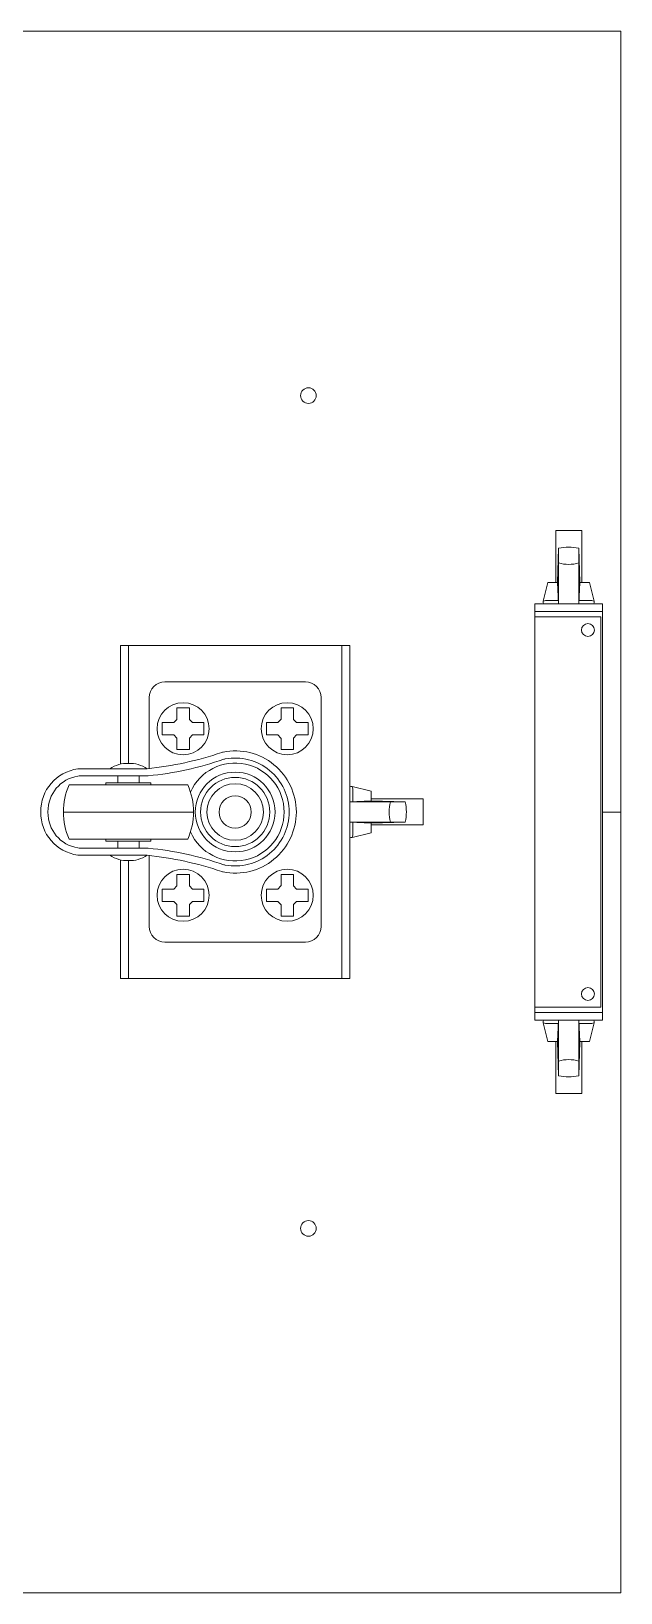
# Model space of a CAD drawing. Header units: millimetres. Extents: x 29 to 1920, y 47 to 1318.
# Drawn here: x 956.8 to 1070, y 100 to 400 of the extents above; entities that cross this region are included whole.
import ezdxf

# ---------------------------------------------------------------- set-up
doc = ezdxf.new("R2010")
doc.units = ezdxf.units.MM
doc.layers.get('0').update_dxf_attribs({"lineweight": 9})

# ---------------------------------------------------------------- blocks, each defined once
blk = doc.blocks.new('*U28')
for p, q in [((-1.1, 1.1955), (-1.1, -1.1955)), ((-1.1, 1.1955), (1.1, 1.1955)), ((-1.1, -1.1955), (1.1, -1.1955))]:
    blk.add_line(p, q)
blk = doc.blocks.new('*U29')
at = {"color": 0, "linetype": 'ByBlock', "lineweight": -2, "transparency": 16777216}
for p, rotation in [((1154.12, 1221.73), 270.0000000000001), ((1157.02, 1218.83), 180), ((1154.12, 1215.93), 90.00000000000001)]:
    blk.add_blockref('*U28', p, dxfattribs=dict(at, rotation=rotation))
blk.add_blockref('*U28', (1151.22, 1218.83), dxfattribs=at)
blk = doc.blocks.new('*U30')
for p, q in [((-1.1, 1.1955), (-1.1, -1.1955)), ((-1.1, 1.1955), (1.1, 1.1955)), ((-1.1, -1.1955), (1.1, -1.1955))]:
    blk.add_line(p, q)
blk = doc.blocks.new('*U31')
at = {"color": 0, "linetype": 'ByBlock', "lineweight": -2, "transparency": 16777216}
for p, rotation in [((1154.12, 1221.73), 270.0000000000001), ((1157.02, 1218.83), 180), ((1154.12, 1215.93), 90.00000000000001)]:
    blk.add_blockref('*U30', p, dxfattribs=dict(at, rotation=rotation))
blk.add_blockref('*U30', (1151.22, 1218.83), dxfattribs=at)
blk = doc.blocks.new('*U32')
for p, q in [((-1.1, 1.1955), (-1.1, -1.1955)), ((-1.1, 1.1955), (1.1, 1.1955)), ((-1.1, -1.1955), (1.1, -1.1955))]:
    blk.add_line(p, q)
blk = doc.blocks.new('*U33')
at = {"color": 0, "linetype": 'ByBlock', "lineweight": -2, "transparency": 16777216}
for p, rotation in [((1154.12, 1221.73), 270.0000000000001), ((1157.02, 1218.83), 180), ((1154.12, 1215.93), 90.00000000000001)]:
    blk.add_blockref('*U32', p, dxfattribs=dict(at, rotation=rotation))
blk.add_blockref('*U32', (1151.22, 1218.83), dxfattribs=at)
blk = doc.blocks.new('*U34')
for p, q in [((-1.1, 1.1955), (-1.1, -1.1955)), ((-1.1, 1.1955), (1.1, 1.1955)), ((-1.1, -1.1955), (1.1, -1.1955))]:
    blk.add_line(p, q)
blk = doc.blocks.new('*U35')
at = {"color": 0, "linetype": 'ByBlock', "lineweight": -2, "transparency": 16777216}
for p, rotation in [((1154.12, 1221.73), 270.0000000000001), ((1157.02, 1218.83), 180), ((1154.12, 1215.93), 90.00000000000001)]:
    blk.add_blockref('*U34', p, dxfattribs=dict(at, rotation=rotation))
blk.add_blockref('*U34', (1151.22, 1218.83), dxfattribs=at)
blk = doc.blocks.new('Roda (Bottom)')
for p, q in [((13.5, 25), (-13.5, 25)), ((-16.5, 22), (-16.5, 8.35)), ((16.5, 16), (16.5, 22)), ((-11.2, 17.8), (-11.8, 17.2)), ((-8.8, 17.8), (-8.2, 17.2)), ((8.8, 17.8), (8.2, 17.2)), ((11.2, 17.8), (11.8, 17.2)), ((16.5, 16), (16.5, 0)), ((-11.8, 14.8), (-11.2, 14.2)), ((-8.2, 14.8), (-8.8, 14.2)), ((8.2, 14.8), (8.8, 14.2)), ((11.8, 14.8), (11.2, 14.2)), ((-20.5, 8.31), (-29.85, 8.31)), ((-20.5, 6.93), (-29.75, 6.93)), ((-22.53, 5.63), (-22.53, 6.93)), ((-20.5, 8.31), (-16.91, 8.31)), ((-20.5, 6.93), (-16.9, 6.93)), ((-18.47, 5.63), (-18.47, 6.93)), ((-31.88, 5.19), (-20.5, 5.19)), ((-20.5, 5.63), (-24.82, 5.63)), ((-24.82, 5.63), (-24.82, 5.19)), ((-20.5, 5.63), (-16.18, 5.63)), ((-9.12, 5.19), (-20.5, 5.19)), ((-16.18, 5.63), (-16.18, 5.19)), ((-20.5, 0), (-33, 0)), ((-20.5, 0), (-8, 0)), ((16.5, -16), (16.5, 0)), ((-31.88, -5.19), (-20.5, -5.19)), ((-24.82, -5.63), (-24.82, -5.19)), ((-20.5, -5.63), (-24.82, -5.63)), ((-22.53, -5.63), (-22.53, -6.93)), ((-9.12, -5.19), (-20.5, -5.19)), ((-20.5, -5.63), (-16.18, -5.63)), ((-18.47, -5.63), (-18.47, -6.93)), ((-16.18, -5.63), (-16.18, -5.19)), ((-20.5, -8.31), (-29.85, -8.31)), ((-20.5, -6.93), (-29.75, -6.93)), ((-20.5, -6.93), (-16.9, -6.93)), ((-20.5, -8.31), (-16.91, -8.31)), ((-16.5, -22), (-16.5, -8.35)), ((-11.8, -14.8), (-11.2, -14.2)), ((-8.2, -14.8), (-8.8, -14.2)), ((8.2, -14.8), (8.8, -14.2)), ((11.8, -14.8), (11.2, -14.2)), ((-11.2, -17.8), (-11.8, -17.2)), ((-8.8, -17.8), (-8.2, -17.2)), ((8.8, -17.8), (8.2, -17.2)), ((11.2, -17.8), (11.8, -17.2)), ((16.5, -16), (16.5, -22)), ((13.5, -25), (-13.5, -25))]:
    blk.add_line(p, q)
for centre, radius in [((-10, 16), 5), ((10, 16), 5), ((0, 0), 7.66), ((0, 0), 6.65), ((0, 0), 5.43), ((-10, -16), 5), ((10, -16), 5)]:
    blk.add_circle(centre, radius)
for centre, radius, start, end in [((-13.5, 22), 3, 90, 180), ((13.5, 22), 3, 0, 90), ((-20.75, 3.41), 5.93, 87.572, 124.2913), ((-20.25, 3.41), 5.93, 55.7087, 92.428), ((-23.28, 71.63), 63.64, 275.7483, 288.9923), ((-23.28, 71.63), 65.02, 275.8126, 288.91), ((0, 0), 9.41, 204.0311, 155.9689), ((-1.92, 9.56), 2, 101.3356, 108.9923), ((0, 0), 11.75, 0, 101.3356), ((-1.56, 8.23), 2, 100.7313, 108.91), ((0, 0), 10.37, 0, 100.7313), ((-29.16, 0.18), 8.17, 97.5632, 181.2575), ((-29.16, 0.18), 6.8, 98.8288, 181.2575), ((-29.85, 5.31), 3, 90, 97.5632), ((-29.75, 3.93), 3, 90, 98.8288), ((-16.9, 8.93), 2, 270, 275.8126), ((-20.7, 0.06), 12.3, 155.3471, 180.2989), ((-20.3, 0.06), 12.3, 359.7011, 24.6529), ((0, 0), 3.1, 0, 180), ((-29.16, -0.18), 8.17, 178.7425, 262.4368), ((0, 0), 3.1, 180, 0), ((0, 0), 11.75, 258.6644, 0), ((0, 0), 10.37, 259.2687, 0), ((-29.16, -0.18), 6.8, 178.7425, 261.1712), ((-20.7, -0.06), 12.3, 179.7011, 204.6529), ((-20.3, -0.06), 12.3, 335.3471, 0.2989), ((-29.85, -5.31), 3, 262.4368, 270), ((-29.75, -3.93), 3, 261.1712, 270), ((-20.75, -3.41), 5.93, 235.7087, 272.428), ((-20.25, -3.41), 5.93, 267.572, 304.2913), ((-23.28, -71.63), 63.64, 71.0077, 84.2517), ((-16.9, -8.93), 2, 84.1874, 90), ((-23.28, -71.63), 65.02, 71.09, 84.1874), ((-1.92, -9.56), 2, 251.0077, 258.6644), ((-1.56, -8.23), 2, 251.09, 259.2687), ((-13.5, -22), 3, 180, 270), ((13.5, -22), 3, 270, 0)]:
    blk.add_arc(centre, radius, start, end)
blk.add_blockref('*U29', (-1164.12, -1202.83))
at = {"xscale": -1}
blk.add_blockref('*U31', (1164.12, -1202.83), dxfattribs=at)
at = {"xscale": -1, "rotation": 180}
blk.add_blockref('*U33', (-1164.12, 1202.83), dxfattribs=at)
at = {"rotation": 179.9999999999937}
blk.add_blockref('*U35', (1164.12, 1202.83), dxfattribs=at)

msp = doc.modelspace()

# ---------------------------------------------------------------- linework, layer by layer
for p, q in [((1070, 400), (880.025, 400)), ((1070, 295.918), (1070, 400)), ((1060, 304.1), (1057.5, 304.1)), ((1057.5, 304.1), (1057.5, 294.1)), ((1060, 304.1), (1062.5, 304.1)), ((1062.5, 304.1), (1062.5, 294.1)), ((1058.056, 300.682), (1057.857, 294.1)), ((1058.056, 290.623), (1058.056, 300.682)), ((1061.944, 290.623), (1061.944, 300.682)), ((1061.944, 300.682), (1062.143, 294.1)), ((1056, 294.1), (1055.121, 290.496)), ((1057.5, 294.1), (1056, 294.1)), ((1057.857, 294.1), (1057.5, 294.1)), ((1057.857, 294.1), (1058.056, 290)), ((1062.143, 294.1), (1061.944, 290)), ((1062.143, 294.1), (1062.5, 294.1)), ((1062.5, 294.1), (1064, 294.1)), ((1064, 294.1), (1064.879, 290.496)), ((1070, 100), (1070, 295.918)), ((1053.5, 250), (1053.5, 290)), ((1053.5, 290), (1060, 290)), ((1053.5, 288.5), (1060, 288.5)), ((1055.151, 290), (1064.849, 290)), ((1056, 290.623), (1057.5, 290.623)), ((1057.5, 290.623), (1058.026, 290.623)), ((1058.056, 290), (1058.056, 290.623)), ((1066.5, 290), (1060, 290)), ((1060, 288.5), (1066.5, 288.5)), ((1061.944, 290), (1061.944, 290.623)), ((1061.974, 290.623), (1062.5, 290.623)), ((1062.5, 290.623), (1064, 290.623)), ((1066.5, 250), (1066.5, 290)), ((1066.2, 287.465), (1053.5, 287.465)), ((1053.5, 287.465), (1053.5, 212.535)), ((1066.2, 212.535), (1066.2, 287.465)), ((973.927, 282), (973.927, 259.208)), ((975.427, 282), (973.927, 282)), ((1016.427, 282), (975.427, 282)), ((975.427, 282), (975.427, 259.335)), ((1016.427, 250), (1016.427, 282)), ((1017.927, 282), (1016.427, 282)), ((1017.927, 250), (1017.927, 282)), ((1009.427, 275), (982.427, 275)), ((979.427, 272), (979.427, 258.351)), ((1012.427, 250), (1012.427, 272)), ((1017.927, 254.856), (1017.927, 245.158)), ((1022.027, 252.15), (1017.927, 251.95)), ((1022.027, 254.007), (1018.423, 254.886)), ((1018.55, 254.007), (1018.55, 252.507)), ((1018.55, 252.507), (1018.55, 251.981)), ((1022.027, 252.507), (1022.027, 254.007)), ((1022.027, 252.15), (1022.027, 252.507)), ((1032.027, 252.507), (1022.027, 252.507)), ((1028.609, 251.95), (1022.027, 252.15)), ((1032.027, 250.007), (1032.027, 252.507)), ((1012.427, 228), (1012.427, 250)), ((1016.427, 218), (1016.427, 250)), ((1017.927, 251.95), (1018.55, 251.95)), ((1017.927, 218), (1017.927, 250)), ((1018.55, 251.95), (1028.609, 251.95)), ((1032.027, 250.007), (1032.027, 247.507)), ((1053.5, 250), (1053.5, 210)), ((1066.5, 250), (1066.5, 210)), ((1066.5, 250), (1070, 250)), ((1017.927, 248.063), (1018.55, 248.063)), ((1022.027, 247.863), (1017.927, 248.063)), ((1022.027, 246.007), (1018.423, 245.128)), ((1018.55, 248.063), (1028.609, 248.063)), ((1018.55, 248.033), (1018.55, 247.507)), ((1018.55, 247.507), (1018.55, 246.007)), ((1028.609, 248.063), (1022.027, 247.863)), ((1022.027, 247.863), (1022.027, 247.507)), ((1022.027, 247.507), (1022.027, 246.007)), ((1032.027, 247.507), (1022.027, 247.507)), ((973.927, 240.792), (973.927, 218)), ((975.427, 240.665), (975.427, 218)), ((979.427, 241.649), (979.427, 228)), ((982.427, 225), (1009.427, 225)), ((973.927, 218), (975.427, 218)), ((975.427, 218), (1016.427, 218)), ((1017.927, 218), (1016.427, 218)), ((1053.5, 212.535), (1066.2, 212.535)), ((1053.5, 211.5), (1060, 211.5)), ((1053.5, 210), (1060, 210)), ((1057.857, 205.9), (1058.056, 210)), ((1058.056, 210), (1058.056, 209.377)), ((1060, 211.5), (1066.5, 211.5)), ((1066.5, 210), (1060, 210)), ((1061.944, 210), (1061.944, 209.377)), ((1062.143, 205.9), (1061.944, 210)), ((1056, 205.9), (1055.121, 209.504)), ((1056, 209.377), (1057.5, 209.377)), ((1057.5, 209.377), (1058.026, 209.377)), ((1058.056, 209.377), (1058.056, 199.318)), ((1061.944, 209.377), (1061.944, 199.318)), ((1061.974, 209.377), (1062.5, 209.377)), ((1062.5, 209.377), (1064, 209.377)), ((1064, 205.9), (1064.879, 209.504)), ((1057.5, 205.9), (1056, 205.9)), ((1057.857, 205.9), (1057.5, 205.9)), ((1057.5, 195.9), (1057.5, 205.9)), ((1058.056, 199.318), (1057.857, 205.9)), ((1061.944, 199.318), (1062.143, 205.9)), ((1062.143, 205.9), (1062.5, 205.9)), ((1062.5, 205.9), (1064, 205.9)), ((1062.5, 195.9), (1062.5, 205.9)), ((1060, 195.9), (1057.5, 195.9)), ((1060, 195.9), (1062.5, 195.9)), ((880.025, 100), (1070, 100))]:
    msp.add_line(p, q)
for centre, radius in [((1010, 330), 1.5), ((1063.7, 284.965), 1.25), ((1063.7, 215.035), 1.25), ((1010, 170), 1.5)]:
    msp.add_circle(centre, radius)
for centre, radius, start, end in [((1060, 291.339), 9.543, 78.24908, 101.75092), ((1060, 304.009), 6.445, 252.45008, 287.54992), ((1056.502, 290.332), 1.39, 173.20626, 193.80042), ((1055.847, 288.576), 2.053, 85.71794, 110.70127), ((1064.153, 288.576), 2.053, 69.29873, 94.28206), ((1063.498, 290.332), 1.39, 346.19958, 6.79374), ((982.427, 272), 3, 90, 180), ((1009.427, 272), 3, 0, 90), ((1018.259, 253.505), 1.39, 83.20626, 103.80042), ((1016.503, 254.16), 2.053, 355.71794, 20.70127), ((1031.936, 250.007), 6.445, 162.45008, 197.54992), ((1019.266, 250.007), 9.543, 348.24908, 11.75092), ((1016.503, 245.854), 2.053, 339.29873, 4.28206), ((1018.259, 246.509), 1.39, 256.19958, 276.79374), ((982.427, 228), 3, 180, 270), ((1009.427, 228), 3, 270, 0), ((1056.502, 209.668), 1.39, 166.19958, 186.79374), ((1063.498, 209.668), 1.39, 353.20626, 13.80042), ((1055.847, 211.424), 2.053, 249.29873, 274.28206), ((1064.153, 211.424), 2.053, 265.71794, 290.70127), ((1060, 195.991), 6.445, 72.45008, 107.54992), ((1060, 208.661), 9.543, 258.24908, 281.75092)]:
    msp.add_arc(centre, radius, start, end)

# ---------------------------------------------------------------- block references
msp.add_blockref('Roda (Bottom)', (995.927, 250))

doc.saveas('drawing.dxf')
